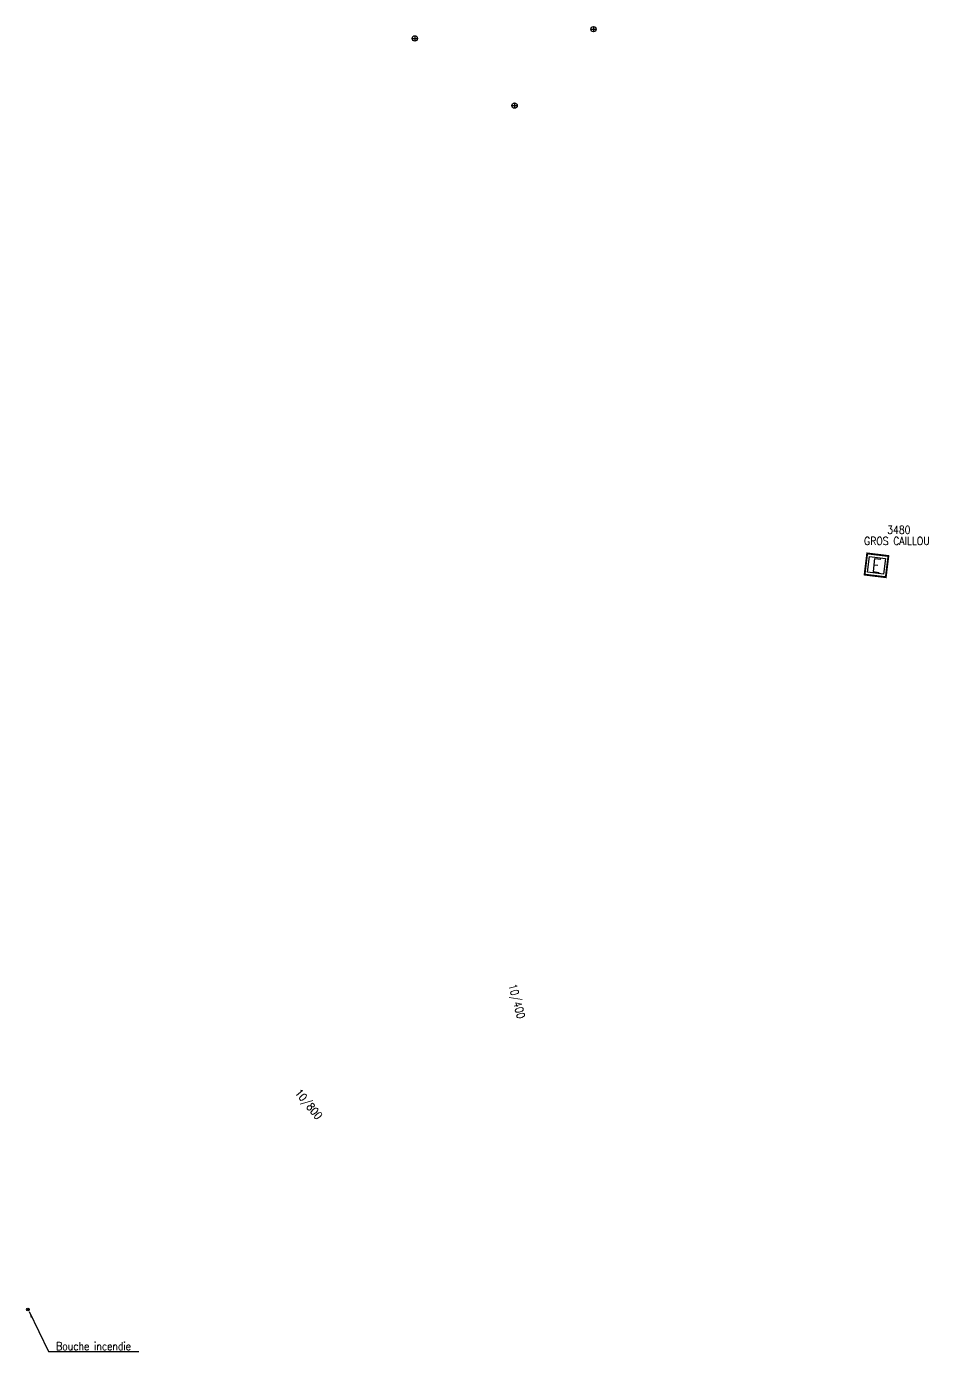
# Model space of a CAD drawing. Header units: millimetres. Extents: x 151046 to 151887, y 112072 to 112996.
# Drawn here: x 151718.4 to 151887.5, y 112747.5 to 112995.9 of the extents above; entities that cross this region are included whole.
import ezdxf
from ezdxf.enums import TextEntityAlignment as Align

# ---------------------------------------------------------------- set-up
doc = ezdxf.new("R2010")
doc.units = ezdxf.units.MM
doc.layers.get('0').update_dxf_attribs({"linetype": 'CONTINUOUS'})
for name, color, linetype in [('BR12', 7, 'CONTINUOUS'), ('M_200', 7, 'CONTINUOUS'), ('W0471', 7, 'CONTINUOUS'), ('W0856', 7, 'CONTINUOUS')]:
    doc.layers.add(name, color=color, linetype=linetype)
doc.styles.add('B_ROMANS', font='ROMANS.shx', dxfattribs={"width": 0.75})
doc.styles.add('M_ROMANS', font='ROMANS.shx', dxfattribs={"width": 0.75})
doc.styles.get("Standard").update_dxf_attribs({"font": 'romans.shx', "width": 0.85})
doc.dimstyles.get("Standard").update_dxf_attribs({"dimtxt": 1.5, "dimasz": 1.2, "dimexe": 0.625, "dimexo": 0.625, "dimgap": 0.25, "dimtad": 1, "dimdec": 1, "dimzin": 0, "dimdsep": 46, "dimtxsty": 'Standard', "dimcen": -0.5, "dimadec": 0, "dimazin": 0, "dimtfac": 1, "dimtdec": 1, "dimtmove": 0, "dimatfit": 3, "dimfxl": 0, "dimtolj": 1, "dimtzin": 0, "dimarcsym": 0})

# ---------------------------------------------------------------- blocks, each defined once
blk = doc.blocks.new('M_200_56')
at = {"color": 0, "linetype": 'Continuous', "const_width": 0.35, "flags": 128}
blk.add_lwpolyline([(2, 2), (2, -2), (-2, -2), (-2, 2)], close=True, dxfattribs=at)
at = {"color": 0, "linetype": 'Continuous'}
blk.add_lwpolyline([(-1.5, 1.5), (1.5, 1.5), (1.5, -1.5), (-1.5, -1.5)], close=True, dxfattribs=at)
at = {"color": 0, "linetype": 'Continuous', "width": 0.85}
blk.add_text('E', height=2.5, dxfattribs=at).set_placement((0, 0), align=Align.MIDDLE_CENTER)
for tag, p in [('NUM', (0, 15.06)), ('NOM', (0, 8.65))]:
    blk.add_attdef(tag, text='', height=4, dxfattribs=at).set_placement(p, align=Align.MIDDLE)
at = {"color": 0, "linetype": 'Continuous', "style": 'M_ROMANS', "width": 0.75, "flags": 3}
for tag, p in [('DEF_LEG', (-0.13, -4.99)), ('DEF_COUP', (-0.13, -7.49)), ('DEF_TYPE', (-0.13, -9.99))]:
    blk.add_attdef(tag, text='', height=1.2, dxfattribs=at).set_placement(p, align=Align.MIDDLE)
blk = doc.blocks.new('BR1209')
at = {"color": 0, "linetype": 'Continuous', "flags": 128}
for points in [[(-0.5, 0), (0.5, 0)], [(0, 0.5), (0, -0.5)]]:
    blk.add_lwpolyline(points, dxfattribs=at)
at = {"color": 0, "linetype": 'Continuous'}
blk.add_circle((0, 0), 0.5, dxfattribs=at)
at = {"color": 0, "linetype": 'Continuous', "style": 'B_ROMANS', "width": 0.75}
blk.add_attdef('NUM', text='', height=1.2, dxfattribs=at).set_placement((0, 2), align=Align.MIDDLE)
at = {"color": 0, "linetype": 'Continuous', "style": 'B_ROMANS', "width": 0.75, "flags": 3}
for tag, p in [('DEF_LEG', (0, -10)), ('DEF_COUP', (0, -12.5)), ('DEF_TYPE', (0, -15))]:
    blk.add_attdef(tag, text='', height=1.2, dxfattribs=at).set_placement(p, align=Align.MIDDLE)
blk = doc.blocks.new('T856')
for p, q in [((-0.125, 0), (0.125, 0)), ((0, 0.125), (0, -0.125))]:
    blk.add_line(p, q)
blk.add_ellipse((0, 0), major_axis=(-0.177, 0.177), ratio=1, start_param=3.9269908, end_param=10.2101761)

msp = doc.modelspace()

# ---------------------------------------------------------------- block references
at = {"layer": 'BR12', "color": 252}
for p in [(151824.67, 112995.42), (151791.17, 112993.68), (151809.87, 112981.08)]:
    msp.add_blockref('BR1209', p, dxfattribs=at)
at = {"layer": 'M_200'}
ref = msp.add_blockref('M_200_56', (151877.72, 112894.9), dxfattribs=dict(at, rotation=353.0217588208028))
ref.add_attrib('NUM', '3480', dxfattribs={"layer": '0', "color": 0, "linetype": 'Continuous', "height": 1.5, "width": 0.85}).set_placement((151881.91, 112901.55), align=Align.MIDDLE)
ref.add_attrib('NOM', 'GROS CAILLOU', dxfattribs={"layer": '0', "color": 0, "linetype": 'Continuous', "height": 1.5, "width": 0.85}).set_placement((151881.54, 112899.46), align=Align.MIDDLE)
at = {"layer": 'W0856'}
msp.add_blockref('T856', (151718.65, 112755.39), dxfattribs=at)

# ---------------------------------------------------------------- texts
at = {"layer": 'W0471', "linetype": 'Continuous', "width": 0.85}
for s, rotation, p in [('10/400', 284.8756, (151810.31, 112813.17)), ('10/800', 309.3817, (151771.28, 112793.86))]:
    msp.add_text(s, height=1.5, rotation=rotation, dxfattribs=at).set_placement(p, align=Align.MIDDLE_CENTER)
at = {"layer": 'W0856', "color": 252, "insert": (151723.93, 112747.75), "char_height": 1.5, "attachment_point": 7}
msp.add_mtext('\\A1;Bouche incendie', dxfattribs=at)

# ---------------------------------------------------------------- leaders
at = {"layer": 'W0856', "color": 252, "annotation_type": 0, "has_hookline": 1, "hookline_direction": 0, "text_width": 15.48}
msp.add_leader([(151718.85, 112754.97), (151722.48, 112747.5), (151723.68, 112747.5)], dimstyle='Standard', dxfattribs=at)

doc.saveas('drawing.dxf')
